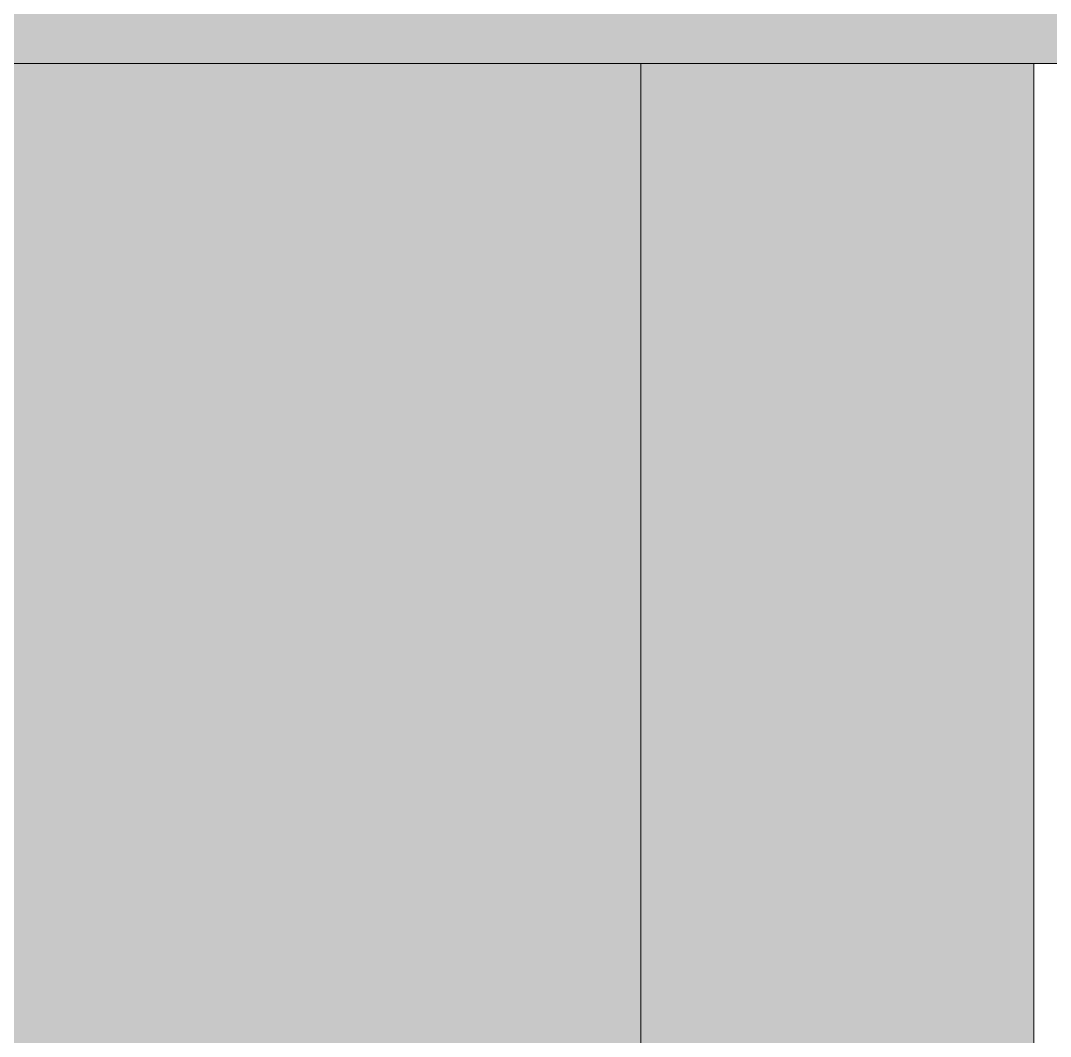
# Model space of a CAD drawing. Header units: inches. Extents: x 20139 to 37433, y -23296 to -20170.
# Drawn here: x 31572.641 to 31573.876, y -22550.419 to -22549.201 of the extents above; entities that cross this region are included whole.
import ezdxf

# ---------------------------------------------------------------- set-up
doc = ezdxf.new("R2010")
doc.units = ezdxf.units.IN
doc.header["$MEASUREMENT"] = 0
doc.layers.add('S-BEAM', color=12, linetype='Continuous', lineweight=9)

# ---------------------------------------------------------------- blocks, each defined once
blk = doc.blocks.new('W-Wide Flange - W21X166-807738-Level 1')
at = {"layer": 'S-BEAM'}
h = blk.add_hatch(color=256, dxfattribs=at)
h.paths.add_polyline_path([(22783.0875, -22549.2528), (22783.0875, -22536.8528), (22077.057, -22536.8528), (22077.057, -22540.5528), (22173.5152, -22540.5528), (22173.5152, -22549.2528), (22769.7073, -22549.2528)], flags=0)
h.paths.add_polyline_path([(22792.8907, -22549.2528), (22792.8907, -22536.8528), (22788.0875, -22536.8528), (22788.0875, -22549.2528)], flags=0)
h.paths.add_polyline_path([(22130.3358, -22549.2528), (22168.5152, -22549.2528), (22168.5152, -22545.5528), (22077.057, -22545.5528), (22077.057, -22549.2528), (22113.0555, -22549.2528)], flags=0)
blk.add_line((22173.5152, -22549.2528), (22783.0875, -22549.2528), dxfattribs=at)
blk = doc.blocks.new('Girt_Z - 8_D-V133-Level 1')
at = {"layer": 'S-BEAM'}
h = blk.add_hatch(color=256, dxfattribs=at)
h.paths.add_polyline_path([(22554.7176, -22778.1028), (22554.7176, -22549.2528), (22552.6461, -22549.2528), (22552.6461, -22778.1028)], flags=0)
h.paths.add_polyline_path([(22552.6461, -22536.8528), (22554.7176, -22536.8528), (22554.7176, -22356.2528), (22552.6461, -22356.2528), (22552.6461, -22530.3644)], flags=0)
h.paths.add_polyline_path([(22552.6461, -22343.8528), (22554.7176, -22343.8528), (22554.7176, -22114.6424), (22552.6461, -22114.6424), (22552.6461, -22336.6956)], flags=0)
h.paths.add_polyline_path([(22552.6461, -22102.2424), (22554.7176, -22102.2424), (22554.7176, -21873.7528), (22552.6461, -21873.7528), (22552.6461, -21949.3581)], flags=0)
h.paths.add_polyline_path([(22554.7176, -21861.3528), (22554.7176, -21632.5028), (22552.6461, -21632.5028), (22552.6461, -21861.3528)], flags=0)
h.paths.add_polyline_path([(22552.6461, -21620.1028), (22554.7176, -21620.1028), (22554.7176, -21414.1153), (22552.6461, -21414.1153), (22552.6461, -21600.7544)], flags=0)
h.paths.add_polyline_path([(22554.7176, -21409.1153), (22554.7176, -21391.2528), (22552.6461, -21391.2528), (22552.6461, -21409.1153)], flags=0)
h.paths.add_polyline_path([(22554.7176, -21378.8528), (22554.7176, -21150.0028), (22552.6461, -21150.0028), (22552.6461, -21378.8528)], flags=0)
h.paths.add_polyline_path([(22552.6461, -21137.6028), (22554.7176, -21137.6028), (22554.7176, -20908.7528), (22552.6461, -20908.7528), (22552.6461, -21135.9494)], flags=0)
h = blk.add_hatch(color=256, dxfattribs=at)
h.paths.add_polyline_path([(22554.7176, -22778.1028), (22555.1888, -22778.1028), (22555.1888, -22549.2528), (22554.7176, -22549.2528), (22554.7176, -22762.7669)], flags=0)
h.paths.add_polyline_path([(22555.1888, -22536.8528), (22555.1888, -22356.2528), (22554.7176, -22356.2528), (22554.7176, -22536.8528)], flags=0)
h.paths.add_polyline_path([(22555.1888, -22343.8528), (22555.1888, -22114.6424), (22554.7176, -22114.6424), (22554.7176, -22343.8528)], flags=0)
h.paths.add_polyline_path([(22555.1888, -22102.2424), (22555.1888, -21873.7528), (22554.7176, -21873.7528), (22554.7176, -22102.2424)], flags=0)
h.paths.add_polyline_path([(22554.7176, -21861.3528), (22555.1888, -21861.3528), (22555.1888, -21632.5028), (22554.7176, -21632.5028), (22554.7176, -21833.1569)], flags=0)
h.paths.add_polyline_path([(22554.7176, -21620.1028), (22555.1888, -21620.1028), (22555.1888, -21414.1153), (22554.7176, -21414.1153), (22554.7176, -21600.7544)], flags=0)
h.paths.add_polyline_path([(22554.7176, -21409.1153), (22555.1888, -21409.1153), (22555.1888, -21391.2528), (22554.7176, -21391.2528), (22554.7176, -21407.0856)], flags=0)
h.paths.add_polyline_path([(22554.7176, -21378.8528), (22555.1888, -21378.8528), (22555.1888, -21150.0028), (22554.7176, -21150.0028), (22554.7176, -21368.3519)], flags=0)
h.paths.add_polyline_path([(22555.1888, -21137.6028), (22555.1888, -20908.7528), (22554.7176, -20908.7528), (22554.7176, -21137.6028)], flags=0)
for p, q in [((22554.7176, -22549.2528), (22554.7176, -22778.1028)), ((22555.1888, -22549.2528), (22555.1888, -22778.1028))]:
    blk.add_line(p, q, dxfattribs=at)

msp = doc.modelspace()

# ---------------------------------------------------------------- block references
at = {"layer": 'S-BEAM'}
for name, p in [('Girt_Z - 8_D-V133-Level 1', (9018.66703, 0)), ('W-Wide Flange - W21X166-807738-Level 1', (9258.45897, 0))]:
    msp.add_blockref(name, p, dxfattribs=at)

doc.saveas('drawing.dxf')
